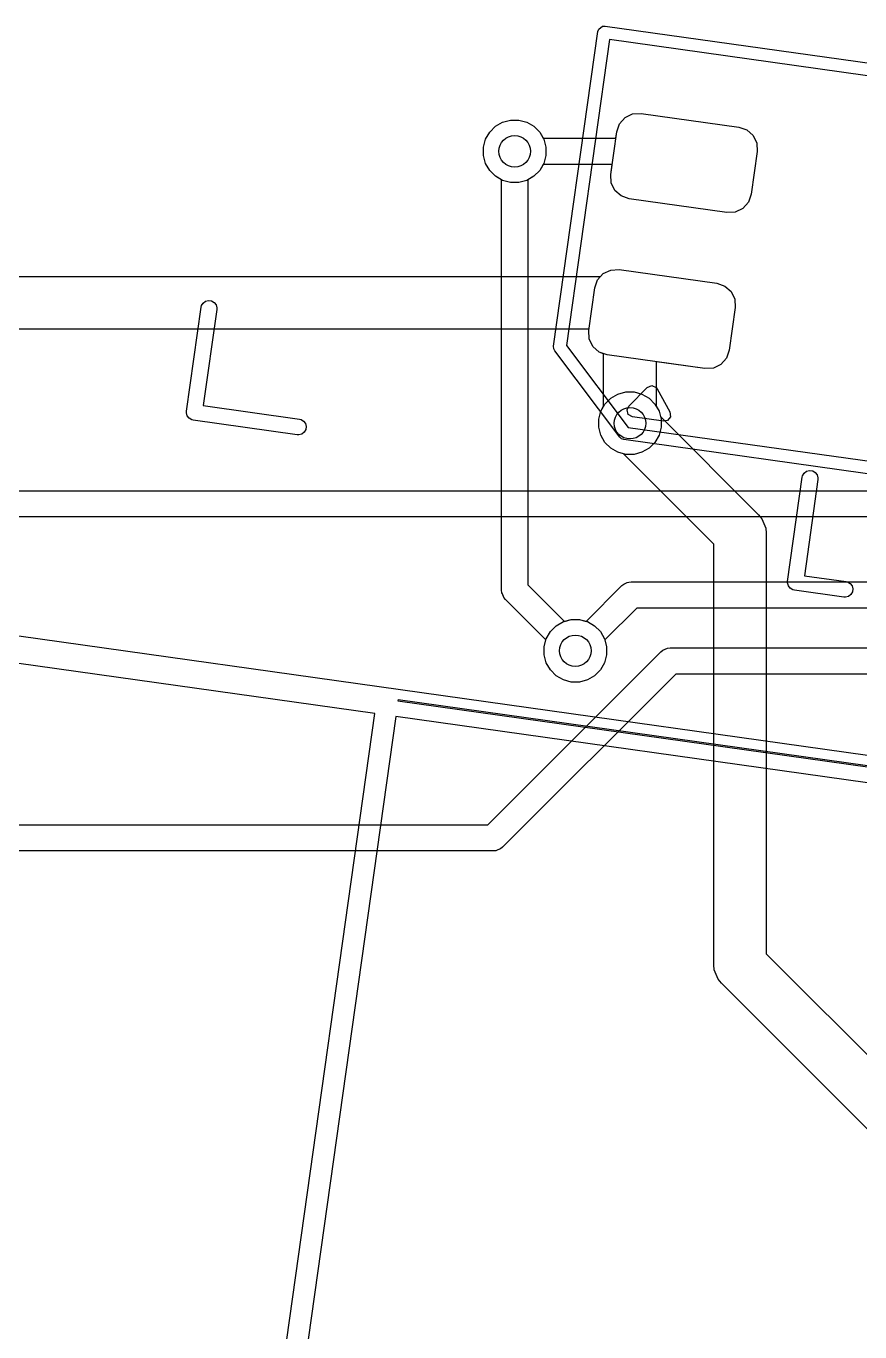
# Model space of a CAD drawing. Header units: millimetres. Extents: x 14 to 286, y -133 to -45.
# Drawn here: x 103.33 to 111.26, y -114.83 to -102.41 of the extents above; entities that cross this region are included whole.
import ezdxf

# ---------------------------------------------------------------- set-up
doc = ezdxf.new("R2010")
doc.units = ezdxf.units.MM
for name, color, linetype, true_color in [('B.Cu', 153, 'CONTINUOUS', 0x4d7fc4), ('F.Cu', 13, 'CONTINUOUS', 0xc83434), ('F.Mask', 201, 'CONTINUOUS', 0xd864ff), ('F.Paste', 253, 'CONTINUOUS', 0xb4a09a), ('F.Silkscreen', 41, 'CONTINUOUS', 0xf2eda1), ('User.Drawings', 9, 'CONTINUOUS', 0xc2c2c2)]:
    doc.layers.add(name, color=color, linetype=linetype, true_color=true_color)

msp = doc.modelspace()

# ---------------------------------------------------------------- linework, layer by layer
at = {"layer": 'B.Cu', "linetype": 'CONTINUOUS'}
for p, q in [((107.741694, -103.416472), (107.797072, -103.361094)), ((107.797072, -103.361094), (107.864895, -103.321936)), ((107.864895, -103.321936), (107.940542, -103.301667)), ((107.940542, -103.301667), (108.018858, -103.301667)), ((108.018858, -103.301667), (108.094505, -103.321936)), ((108.094505, -103.321936), (108.162328, -103.361094)), ((108.162328, -103.361094), (108.217706, -103.416472)), ((107.682267, -103.559942), (107.702536, -103.484295)), ((107.702536, -103.484295), (107.741694, -103.416472)), ((108.217706, -103.416472), (108.256864, -103.484295)), ((108.256864, -103.484295), (108.277133, -103.559942)), ((107.682267, -103.638258), (107.682267, -103.559942)), ((108.277133, -103.559942), (108.277133, -103.638258)), ((107.702536, -103.713905), (107.682267, -103.638258)), ((107.741694, -103.781728), (107.702536, -103.713905)), ((108.256864, -103.713905), (108.217706, -103.781728)), ((108.277133, -103.638258), (108.256864, -103.713905)), ((107.797072, -103.837106), (107.741694, -103.781728)), ((107.8547, -103.870377), (107.797072, -103.837106)), ((108.162328, -103.837106), (108.1047, -103.870377)), ((108.217706, -103.781728), (108.162328, -103.837106)), ((107.8547, -107.7743), (107.8547, -103.870377)), ((108.1047, -103.870377), (108.1047, -107.722524)), ((108.837894, -106.003472), (108.893272, -105.948094)), ((108.893272, -105.948094), (108.961095, -105.908936)), ((108.961095, -105.908936), (109.036742, -105.888667)), ((109.036742, -105.888667), (109.115058, -105.888667)), ((109.115058, -105.888667), (109.190705, -105.908936)), ((109.190705, -105.908936), (109.258528, -105.948094)), ((109.258528, -105.948094), (109.313906, -106.003472)), ((108.778467, -106.146942), (108.798736, -106.071295)), ((108.798736, -106.071295), (108.837894, -106.003472)), ((109.313906, -106.003472), (109.353064, -106.071295)), ((109.353064, -106.071295), (109.367124, -106.12377)), ((108.778467, -106.225258), (108.778467, -106.146942)), ((108.798736, -106.300905), (108.778467, -106.225258)), ((109.367124, -106.12377), (110.300377, -107.057024)), ((108.837894, -106.368728), (108.798736, -106.300905)), ((108.893272, -106.424106), (108.837894, -106.368728)), ((108.961095, -106.463264), (108.893272, -106.424106)), ((109.01357, -106.477324), (108.961095, -106.463264)), ((109.8736, -107.337353), (109.01357, -106.477324)), ((110.300377, -107.057024), (110.331468, -107.094908)), ((110.331468, -107.094908), (110.368797, -107.185028)), ((110.368797, -107.185028), (110.368797, -107.185037)), ((110.368797, -107.185037), (110.3736, -107.2338)), ((109.8736, -111.3386), (109.8736, -107.337353)), ((110.3736, -107.2338), (110.3736, -111.235046)), ((107.857102, -107.798686), (107.8547, -107.7743)), ((107.857102, -107.798687), (107.857102, -107.798686)), ((107.862013, -107.810543), (107.857102, -107.798687)), ((107.875766, -107.843746), (107.862013, -107.810543)), ((107.875771, -107.843751), (107.875766, -107.843746)), ((107.891312, -107.862688), (107.875771, -107.843751)), ((108.1047, -107.722524), (108.453665, -108.071489)), ((108.276889, -108.248265), (107.891312, -107.862688)), ((108.453665, -108.071489), (108.517942, -108.054267)), ((108.517942, -108.054267), (108.596258, -108.054267)), ((108.596258, -108.054267), (108.671905, -108.074536)), ((108.671905, -108.074536), (108.739728, -108.113694)), ((108.739728, -108.113694), (108.795106, -108.169072)), ((108.795106, -108.169072), (108.834264, -108.236895)), ((108.259667, -108.312542), (108.276889, -108.248265)), ((108.259667, -108.390858), (108.259667, -108.312542)), ((108.834264, -108.236895), (108.854533, -108.312542)), ((108.854533, -108.312542), (108.854533, -108.390858)), ((108.279936, -108.466505), (108.259667, -108.390858)), ((108.319094, -108.534328), (108.279936, -108.466505)), ((108.834264, -108.466505), (108.795106, -108.534328)), ((108.854533, -108.390858), (108.834264, -108.466505)), ((108.374472, -108.589706), (108.319094, -108.534328)), ((108.442295, -108.628864), (108.374472, -108.589706)), ((108.739728, -108.589706), (108.671905, -108.628864)), ((108.795106, -108.534328), (108.739728, -108.589706)), ((108.517942, -108.649133), (108.442295, -108.628864)), ((108.596258, -108.649133), (108.517942, -108.649133)), ((108.671905, -108.628864), (108.596258, -108.649133)), ((110.3736, -111.235046), (113.715553, -114.577)), ((109.878404, -111.387373), (109.8736, -111.3386)), ((109.915733, -111.477493), (109.878404, -111.387373)), ((109.915737, -111.477497), (109.915733, -111.477493)), ((109.946823, -111.515377), (109.915737, -111.477497)), ((113.435224, -115.003777), (109.946823, -111.515377))]:
    msp.add_line(p, q, dxfattribs=at)
at = {"layer": 'B.Cu'}
for centre in [(107.9797, -103.5991), (109.0759, -106.1861), (108.5571, -108.3517)]:
    msp.add_circle(centre, 0.15, dxfattribs=at)
at = {"layer": 'F.Cu', "linetype": 'CONTINUOUS'}
for p, q in [((109.029731, -103.277815), (109.101776, -103.243066)), ((109.101776, -103.243066), (109.181634, -103.238531)), ((109.181634, -103.238531), (110.112486, -103.369353)), ((107.741694, -103.416472), (107.797072, -103.361094)), ((107.797072, -103.361094), (107.864895, -103.321936)), ((107.864895, -103.321936), (107.940542, -103.301667)), ((107.940542, -103.301667), (108.018858, -103.301667)), ((108.018858, -103.301667), (108.094505, -103.321936)), ((108.094505, -103.321936), (108.162328, -103.361094)), ((108.162328, -103.361094), (108.217706, -103.416472)), ((108.950099, -103.413005), (108.97647, -103.33749)), ((108.97647, -103.33749), (109.029731, -103.277815)), ((110.112486, -103.369353), (110.188001, -103.395725)), ((107.682267, -103.559942), (107.702536, -103.484295)), ((107.702536, -103.484295), (107.741694, -103.416472)), ((108.217706, -103.416472), (108.250978, -103.4741)), ((108.250978, -103.4741), (108.941513, -103.4741)), ((108.941513, -103.4741), (108.950099, -103.413005)), ((110.188001, -103.395725), (110.247676, -103.448986)), ((110.247676, -103.448986), (110.282425, -103.521031)), ((107.682267, -103.638258), (107.682267, -103.559942)), ((110.28696, -103.600889), (110.229899, -104.006899)), ((110.282425, -103.521031), (110.28696, -103.600889)), ((107.702536, -103.713905), (107.682267, -103.638258)), ((107.741694, -103.781728), (107.702536, -103.713905)), ((108.250978, -103.7241), (108.217706, -103.781728)), ((108.906377, -103.7241), (108.250978, -103.7241)), ((108.893038, -103.819015), (108.906377, -103.7241)), ((107.797072, -103.837106), (107.741694, -103.781728)), ((107.864895, -103.876264), (107.797072, -103.837106)), ((108.162328, -103.837106), (108.094505, -103.876264)), ((108.217706, -103.781728), (108.162328, -103.837106)), ((108.897573, -103.898873), (108.893038, -103.819015)), ((107.940542, -103.896533), (107.864895, -103.876264)), ((108.018858, -103.896533), (107.940542, -103.896533)), ((108.094505, -103.876264), (108.018858, -103.896533)), ((108.932322, -103.970918), (108.897573, -103.898873)), ((108.991997, -104.024179), (108.932322, -103.970918)), ((109.067512, -104.050551), (108.991997, -104.024179)), ((109.998364, -104.181373), (109.067512, -104.050551)), ((110.203528, -104.082414), (110.150267, -104.142089)), ((110.229899, -104.006899), (110.203528, -104.082414)), ((110.078222, -104.176838), (109.998364, -104.181373)), ((110.150267, -104.142089), (110.078222, -104.176838)), ((108.820972, -104.763217), (108.893017, -104.728468)), ((108.893017, -104.728468), (108.972875, -104.723933)), ((108.972875, -104.723933), (109.903727, -104.854755)), ((87.9016, -104.7898), (108.797246, -104.7898)), ((108.797246, -104.7898), (108.820972, -104.763217)), ((109.903727, -104.854755), (109.979242, -104.881127)), ((109.979242, -104.881127), (110.038917, -104.934388)), ((110.038917, -104.934388), (110.073666, -105.006433)), ((110.078201, -105.086291), (110.02114, -105.492301)), ((110.073666, -105.006433), (110.078201, -105.086291)), ((108.686333, -105.2898), (88.005153, -105.2898)), ((108.684279, -105.304417), (108.686333, -105.2898)), ((108.688814, -105.384275), (108.684279, -105.304417)), ((108.723563, -105.45632), (108.688814, -105.384275)), ((108.783238, -105.509581), (108.723563, -105.45632)), ((108.8259, -105.524479), (108.783238, -105.509581)), ((108.8259, -106.024246), (108.8259, -105.524479)), ((109.328221, -105.601932), (109.3259, -105.604253)), ((109.3259, -105.604253), (109.3259, -106.024246)), ((109.789605, -105.666775), (109.328221, -105.601932)), ((109.994769, -105.567816), (109.941508, -105.627491)), ((110.02114, -105.492301), (109.994769, -105.567816)), ((109.869463, -105.66224), (109.789605, -105.666775)), ((109.941508, -105.627491), (109.869463, -105.66224)), ((108.778467, -106.146942), (108.798736, -106.071295)), ((108.798736, -106.071295), (108.8259, -106.024246)), ((109.3259, -106.024246), (109.353064, -106.071295)), ((109.353064, -106.071295), (109.373333, -106.146942)), ((108.778467, -106.225258), (108.778467, -106.146942)), ((108.798736, -106.300905), (108.778467, -106.225258)), ((109.373333, -106.225258), (109.353064, -106.300905)), ((109.373333, -106.146942), (109.373333, -106.225258)), ((108.837894, -106.368728), (108.798736, -106.300905)), ((109.353064, -106.300905), (109.313906, -106.368728)), ((108.893272, -106.424106), (108.837894, -106.368728)), ((108.961095, -106.463264), (108.893272, -106.424106)), ((109.036742, -106.483533), (108.961095, -106.463264)), ((109.190705, -106.463264), (109.115058, -106.483533)), ((109.258528, -106.424106), (109.190705, -106.463264)), ((109.313906, -106.368728), (109.258528, -106.424106)), ((109.115058, -106.483533), (109.036742, -106.483533)), ((88.9088, -106.8282), (113.727024, -106.8282)), ((113.7788, -107.0782), (88.960577, -107.0782)), ((109.000312, -107.731712), (109.019248, -107.716171)), ((109.019248, -107.716171), (109.019254, -107.716166)), ((109.019254, -107.716166), (109.051115, -107.702968)), ((109.051115, -107.702968), (109.064313, -107.697502)), ((109.064313, -107.697502), (109.064314, -107.697502)), ((109.064314, -107.697502), (109.0887, -107.6951)), ((109.0887, -107.6951), (125.5482, -107.6951)), ((108.660534, -108.071489), (109.000312, -107.731712)), ((109.140476, -107.9451), (108.83731, -108.248265)), ((125.496424, -107.9451), (109.140476, -107.9451)), ((108.374472, -108.113694), (108.442295, -108.074536)), ((108.442295, -108.074536), (108.517942, -108.054267)), ((108.517942, -108.054267), (108.596258, -108.054267)), ((108.596258, -108.054267), (108.660534, -108.071489)), ((108.279936, -108.236895), (108.319094, -108.169072)), ((108.319094, -108.169072), (108.374472, -108.113694)), ((108.259667, -108.312542), (108.279936, -108.236895)), ((108.259667, -108.390858), (108.259667, -108.312542)), ((108.83731, -108.248265), (108.854533, -108.312542)), ((108.854533, -108.312542), (108.854533, -108.390858)), ((109.389854, -108.344566), (109.434914, -108.325902)), ((109.434914, -108.325902), (109.4593, -108.3235)), ((109.4593, -108.3235), (118.524657, -108.3235)), ((107.724724, -110.0063), (109.370912, -108.360111)), ((108.279936, -108.466505), (108.259667, -108.390858)), ((108.319094, -108.534328), (108.279936, -108.466505)), ((108.834264, -108.466505), (108.795106, -108.534328)), ((108.854533, -108.390858), (108.834264, -108.466505)), ((109.370912, -108.360111), (109.389854, -108.344566)), ((109.511077, -108.5735), (107.864888, -110.219688)), ((108.374472, -108.589706), (108.319094, -108.534328)), ((108.442295, -108.628864), (108.374472, -108.589706)), ((108.739728, -108.589706), (108.671905, -108.628864)), ((108.795106, -108.534328), (108.739728, -108.589706)), ((118.479041, -108.5735), (109.511077, -108.5735)), ((108.517942, -108.649133), (108.442295, -108.628864)), ((108.596258, -108.649133), (108.517942, -108.649133)), ((108.671905, -108.628864), (108.596258, -108.649133)), ((101.759178, -110.0063), (107.724724, -110.0063)), ((107.7765, -110.2563), (101.759178, -110.2563)), ((107.800886, -110.253898), (107.7765, -110.2563)), ((107.800887, -110.253898), (107.800886, -110.253898)), ((107.8197, -110.246105), (107.800887, -110.253898)), ((107.845946, -110.235234), (107.8197, -110.246105)), ((107.845951, -110.235228), (107.845946, -110.235234)), ((107.864888, -110.219688), (107.845951, -110.235228))]:
    msp.add_line(p, q, dxfattribs=at)
at = {"layer": 'F.Cu'}
for centre in [(107.9797, -103.5991), (109.0759, -106.1861), (108.5571, -108.3517)]:
    msp.add_circle(centre, 0.15, dxfattribs=at)
at = {"layer": 'F.Mask', "linetype": 'CONTINUOUS'}
for p, q in [((109.029731, -103.277815), (109.101776, -103.243066)), ((109.101776, -103.243066), (109.181634, -103.238531)), ((109.181634, -103.238531), (110.112486, -103.369353)), ((108.950099, -103.413005), (108.97647, -103.33749)), ((108.97647, -103.33749), (109.029731, -103.277815)), ((110.112486, -103.369353), (110.188001, -103.395725)), ((108.893038, -103.819015), (108.950099, -103.413005)), ((110.188001, -103.395725), (110.247676, -103.448986)), ((110.247676, -103.448986), (110.282425, -103.521031)), ((110.28696, -103.600889), (110.229899, -104.006899)), ((110.282425, -103.521031), (110.28696, -103.600889)), ((108.897573, -103.898873), (108.893038, -103.819015)), ((108.932322, -103.970918), (108.897573, -103.898873)), ((108.991997, -104.024179), (108.932322, -103.970918)), ((109.067512, -104.050551), (108.991997, -104.024179)), ((109.998364, -104.181373), (109.067512, -104.050551)), ((110.203528, -104.082414), (110.150267, -104.142089)), ((110.229899, -104.006899), (110.203528, -104.082414)), ((110.078222, -104.176838), (109.998364, -104.181373)), ((110.150267, -104.142089), (110.078222, -104.176838)), ((108.820972, -104.763217), (108.893017, -104.728468)), ((108.893017, -104.728468), (108.972875, -104.723933)), ((108.972875, -104.723933), (109.903727, -104.854755)), ((108.74134, -104.898407), (108.767711, -104.822892)), ((108.767711, -104.822892), (108.820972, -104.763217)), ((109.903727, -104.854755), (109.979242, -104.881127)), ((108.684279, -105.304417), (108.74134, -104.898407)), ((109.979242, -104.881127), (110.038917, -104.934388)), ((110.038917, -104.934388), (110.073666, -105.006433)), ((110.078201, -105.086291), (110.02114, -105.492301)), ((110.073666, -105.006433), (110.078201, -105.086291)), ((108.688814, -105.384275), (108.684279, -105.304417)), ((108.723563, -105.45632), (108.688814, -105.384275)), ((108.783238, -105.509581), (108.723563, -105.45632)), ((108.858753, -105.535953), (108.783238, -105.509581)), ((109.789605, -105.666775), (108.858753, -105.535953)), ((109.994769, -105.567816), (109.941508, -105.627491)), ((110.02114, -105.492301), (109.994769, -105.567816)), ((109.869463, -105.66224), (109.789605, -105.666775)), ((109.941508, -105.627491), (109.869463, -105.66224))]:
    msp.add_line(p, q, dxfattribs=at)
at = {"layer": 'F.Paste', "linetype": 'CONTINUOUS'}
for p, q in [((109.029731, -103.277815), (109.101776, -103.243066)), ((109.101776, -103.243066), (109.181634, -103.238531)), ((109.181634, -103.238531), (110.112486, -103.369353)), ((108.950099, -103.413005), (108.97647, -103.33749)), ((108.97647, -103.33749), (109.029731, -103.277815)), ((110.112486, -103.369353), (110.188001, -103.395725)), ((108.893038, -103.819015), (108.950099, -103.413005)), ((110.188001, -103.395725), (110.247676, -103.448986)), ((110.247676, -103.448986), (110.282425, -103.521031)), ((110.28696, -103.600889), (110.229899, -104.006899)), ((110.282425, -103.521031), (110.28696, -103.600889)), ((108.897573, -103.898873), (108.893038, -103.819015)), ((108.932322, -103.970918), (108.897573, -103.898873)), ((108.991997, -104.024179), (108.932322, -103.970918)), ((109.067512, -104.050551), (108.991997, -104.024179)), ((109.998364, -104.181373), (109.067512, -104.050551)), ((110.203528, -104.082414), (110.150267, -104.142089)), ((110.229899, -104.006899), (110.203528, -104.082414)), ((110.078222, -104.176838), (109.998364, -104.181373)), ((110.150267, -104.142089), (110.078222, -104.176838)), ((108.820972, -104.763217), (108.893017, -104.728468)), ((108.893017, -104.728468), (108.972875, -104.723933)), ((108.972875, -104.723933), (109.903727, -104.854755)), ((108.74134, -104.898407), (108.767711, -104.822892)), ((108.767711, -104.822892), (108.820972, -104.763217)), ((109.903727, -104.854755), (109.979242, -104.881127)), ((108.684279, -105.304417), (108.74134, -104.898407)), ((109.979242, -104.881127), (110.038917, -104.934388)), ((110.038917, -104.934388), (110.073666, -105.006433)), ((110.078201, -105.086291), (110.02114, -105.492301)), ((110.073666, -105.006433), (110.078201, -105.086291)), ((108.688814, -105.384275), (108.684279, -105.304417)), ((108.723563, -105.45632), (108.688814, -105.384275)), ((108.783238, -105.509581), (108.723563, -105.45632)), ((108.858753, -105.535953), (108.783238, -105.509581)), ((109.789605, -105.666775), (108.858753, -105.535953)), ((109.994769, -105.567816), (109.941508, -105.627491)), ((110.02114, -105.492301), (109.994769, -105.567816)), ((109.869463, -105.66224), (109.789605, -105.666775)), ((109.941508, -105.627491), (109.869463, -105.66224))]:
    msp.add_line(p, q, dxfattribs=at)
at = {"layer": 'F.Silkscreen', "linetype": 'CONTINUOUS'}
for p, q in [((108.350155, -105.454376), (108.771155, -102.458816)), ((108.771155, -102.458816), (108.778873, -102.436714)), ((108.778873, -102.436714), (108.815548, -102.409077)), ((108.815548, -102.409077), (108.838921, -102.40775)), ((108.838921, -102.40775), (116.067878, -103.423713)), ((108.881636, -102.534932), (108.472445, -105.446465)), ((115.991761, -103.534194), (108.881636, -102.534932)), ((108.351482, -105.477749), (108.350155, -105.454376)), ((108.361653, -105.498835), (108.351482, -105.477749)), ((108.472445, -105.446465), (109.059577, -106.225613)), ((108.978698, -106.31768), (108.361653, -105.498835)), ((109.064921, -106.02339), (109.241296, -105.846212)), ((109.241296, -105.846212), (109.283683, -105.828542)), ((109.283683, -105.828542), (109.326149, -105.846019)), ((109.326149, -105.846019), (109.336362, -105.859573)), ((109.336362, -105.859573), (109.457067, -106.078503)), ((109.048028, -106.05737), (109.064921, -106.02339)), ((109.059526, -106.101829), (109.048028, -106.05737)), ((109.099094, -106.125136), (109.059526, -106.101829)), ((109.457067, -106.078503), (109.462162, -106.124141)), ((109.059577, -106.225613), (115.486563, -107.128867)), ((109.396174, -106.166888), (109.099094, -106.125136)), ((109.433493, -106.160015), (109.396174, -106.166888)), ((109.462162, -106.124141), (109.433493, -106.160015)), ((108.996164, -106.333269), (108.978698, -106.31768)), ((109.018266, -106.340987), (108.996164, -106.333269)), ((115.529278, -107.25605), (109.018266, -106.340987)), ((110.576524, -107.69081), (110.715697, -106.700542)), ((110.715697, -106.700542), (110.71916, -106.686253)), ((110.71916, -106.686253), (110.734013, -106.661039)), ((110.734013, -106.661039), (110.757383, -106.643428)), ((110.864237, -106.721418), (110.735501, -107.637415)), ((110.757383, -106.643428), (110.785715, -106.6361)), ((110.785715, -106.6361), (110.814694, -106.640173)), ((110.814694, -106.640173), (110.839908, -106.655026)), ((110.839908, -106.655026), (110.857519, -106.678396)), ((110.857519, -106.678396), (110.864847, -106.706728)), ((110.864847, -106.706728), (110.864237, -106.721418)), ((110.575914, -107.7055), (110.576524, -107.69081)), ((110.583242, -107.733832), (110.575914, -107.7055)), ((110.735501, -107.637415), (111.132788, -107.693251)), ((111.132788, -107.693251), (111.147077, -107.696714)), ((111.147077, -107.696714), (111.172291, -107.711567)), ((111.172291, -107.711567), (111.189902, -107.734937)), ((110.600853, -107.757202), (110.583242, -107.733832)), ((110.626067, -107.772055), (110.600853, -107.757202)), ((110.640356, -107.775518), (110.626067, -107.772055)), ((111.111912, -107.841791), (110.640356, -107.775518)), ((111.126602, -107.8424), (111.111912, -107.841791)), ((111.154933, -107.835073), (111.126602, -107.8424)), ((111.178304, -107.817462), (111.154933, -107.835073)), ((111.193156, -107.792248), (111.178304, -107.817462)), ((111.189902, -107.734937), (111.197229, -107.763269)), ((111.197229, -107.763269), (111.193156, -107.792248))]:
    msp.add_line(p, q, dxfattribs=at)
at = {"layer": 'User.Drawings', "linetype": 'CONTINUOUS'}
for p, q in [((104.857142, -106.072227), (104.996315, -105.081959)), ((104.996315, -105.081959), (104.999778, -105.06767)), ((104.999778, -105.06767), (105.014631, -105.042456)), ((105.014631, -105.042456), (105.038001, -105.024845)), ((105.144855, -105.102835), (105.016119, -106.018832)), ((105.038001, -105.024845), (105.066333, -105.017517)), ((105.066333, -105.017517), (105.095312, -105.02159)), ((105.095312, -105.02159), (105.120526, -105.036443)), ((105.120526, -105.036443), (105.138137, -105.059813)), ((105.138137, -105.059813), (105.145465, -105.088145)), ((105.145465, -105.088145), (105.144855, -105.102835)), ((104.856532, -106.086917), (104.857142, -106.072227)), ((104.86386, -106.115249), (104.856532, -106.086917)), ((105.016119, -106.018832), (105.932118, -106.147568)), ((104.881471, -106.138619), (104.86386, -106.115249)), ((104.906685, -106.153472), (104.881471, -106.138619)), ((104.920974, -106.156935), (104.906685, -106.153472)), ((105.911242, -106.296108), (104.920974, -106.156935)), ((105.932118, -106.147568), (105.946407, -106.151031)), ((105.946407, -106.151031), (105.971621, -106.165884)), ((105.971621, -106.165884), (105.989232, -106.189254)), ((105.989232, -106.189254), (105.99656, -106.217586)), ((105.99656, -106.217586), (105.992487, -106.246565)), ((105.925932, -106.296718), (105.911242, -106.296108)), ((105.954264, -106.28939), (105.925932, -106.296718)), ((105.977634, -106.271779), (105.954264, -106.28939)), ((105.992487, -106.246565), (105.977634, -106.271779)), ((102.179762, -108.057791), (120.741468, -110.666469)), ((106.649377, -108.94966), (102.069606, -108.306016)), ((106.870503, -108.818014), (106.868952, -108.829046)), ((106.868952, -108.829046), (120.726, -110.776526)), ((120.727551, -110.765496), (106.870503, -108.818014)), ((104.041431, -127.506156), (106.649377, -108.94966)), ((106.848076, -108.977586), (104.240131, -127.534081)), ((120.933742, -110.957197), (106.848076, -108.977586))]:
    msp.add_line(p, q, dxfattribs=at)

doc.saveas('drawing.dxf')
